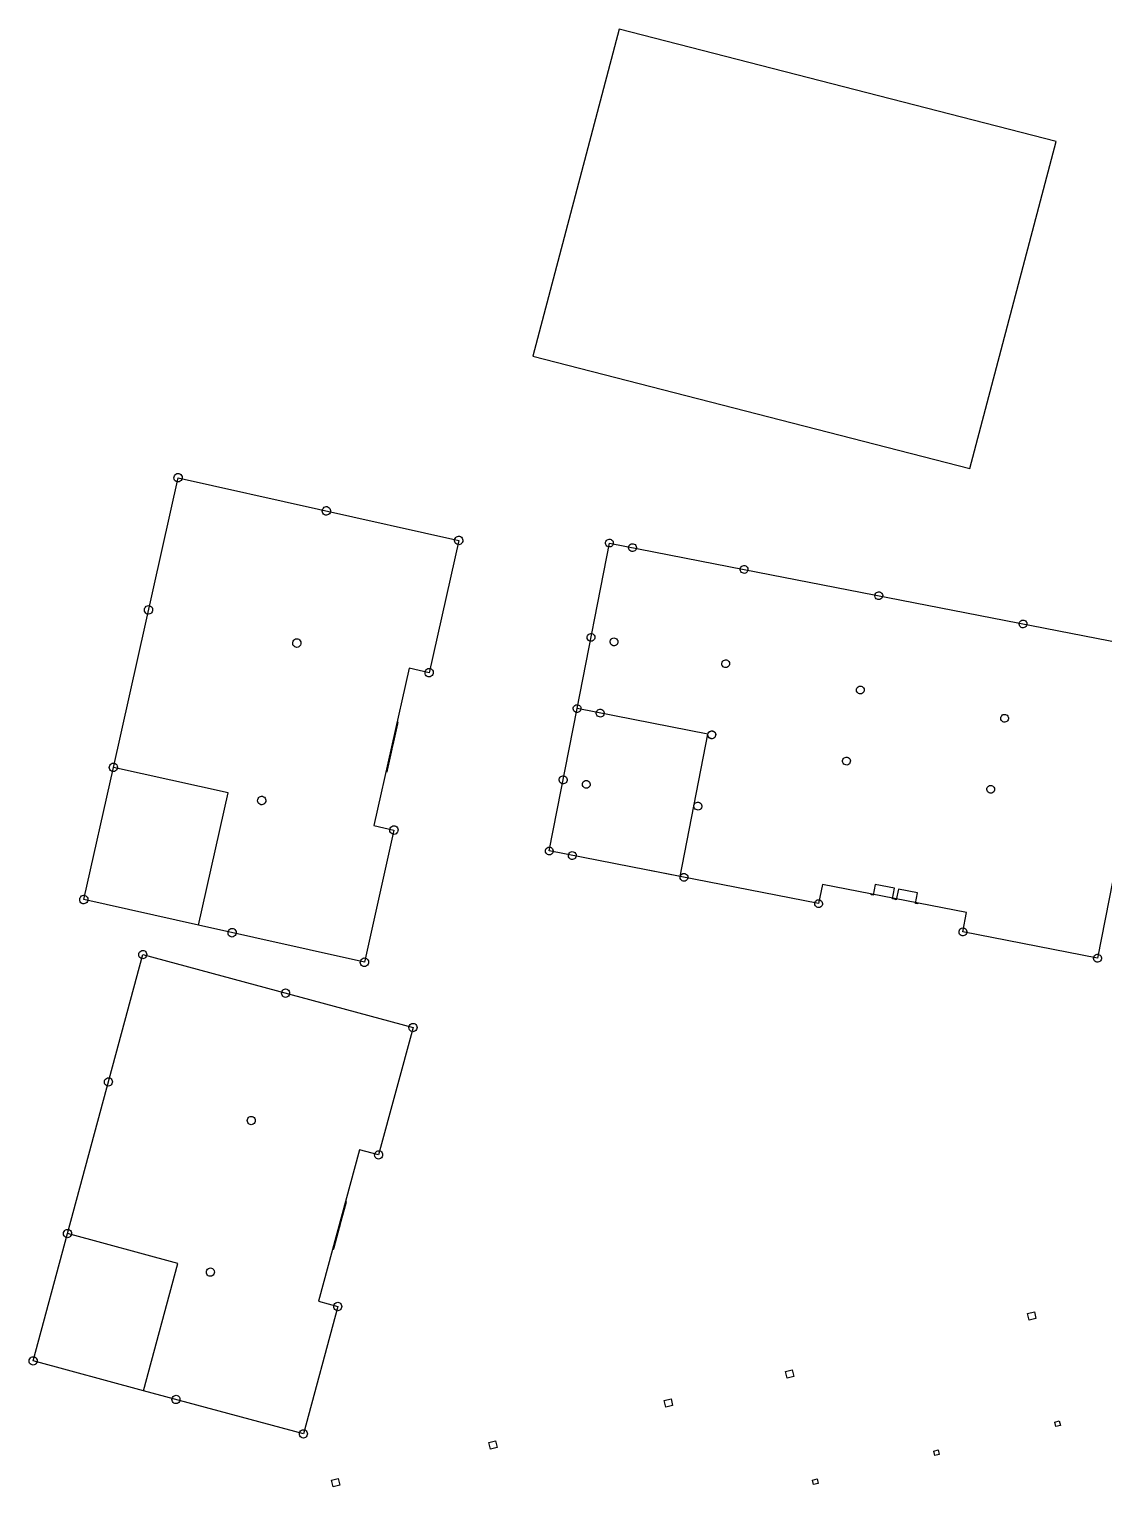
# Model space of a CAD drawing. Extents: x -42864 to 135053, y -26898 to 95700.
# Drawn here: x -22337 to 965, y 44076 to 75669 of the extents above; entities that cross this region are included whole.
import ezdxf

# ---------------------------------------------------------------- set-up
doc = ezdxf.new("R2010")
doc.units = 0
doc.layers.add('SECTIONCUTEDGES', color=7, linetype='CONTINUOUS')

msp = doc.modelspace()

# ---------------------------------------------------------------- linework, layer by layer
at = {"layer": 'SECTIONCUTEDGES'}
for p, q in [((-9545, 75669), (-11418, 68581)), ((-9545, 75669), (-11418, 68581)), ((-66, 73234), (-9545, 75669)), ((-66, 73234), (-9545, 75669)), ((-1939, 66146), (-66, 73234)), ((-1939, 66146), (-66, 73234)), ((-11418, 68581), (-1939, 66146)), ((-11418, 68581), (-1939, 66146)), ((-19155, 66026), (-19134, 66036)), ((-19134, 66036), (-19111, 66041)), ((-19111, 66041), (-19088, 66039)), ((-19088, 66039), (-19066, 66031)), ((-19066, 66031), (-19047, 66017)), ((-20511, 59670), (-19108, 65948)), ((-19197, 65943), (-19195, 65967)), ((-19193, 65919), (-19197, 65943)), ((-19195, 65967), (-19187, 65990)), ((-19184, 65897), (-19193, 65919)), ((-19187, 65990), (-19173, 66010)), ((-19169, 65879), (-19184, 65897)), ((-19173, 66010), (-19155, 66026)), ((-19150, 65865), (-19169, 65879)), ((-19128, 65857), (-19150, 65865)), ((-19105, 65855), (-19128, 65857)), ((-19108, 65948), (-13024, 64588)), ((-19082, 65859), (-19105, 65855)), ((-19061, 65870), (-19082, 65859)), ((-19043, 65886), (-19061, 65870)), ((-19047, 66017), (-19032, 65999)), ((-19029, 65906), (-19043, 65886)), ((-19032, 65999), (-19022, 65977)), ((-19021, 65929), (-19029, 65906)), ((-19022, 65977), (-19019, 65953)), ((-19019, 65953), (-19021, 65929)), ((-15981, 65224), (-15979, 65249)), ((-15977, 65200), (-15981, 65224)), ((-15979, 65249), (-15971, 65271)), ((-15968, 65178), (-15977, 65200)), ((-15971, 65271), (-15957, 65291)), ((-15953, 65160), (-15968, 65178)), ((-15957, 65291), (-15939, 65307)), ((-15934, 65146), (-15953, 65160)), ((-15939, 65307), (-15918, 65318)), ((-15912, 65138), (-15934, 65146)), ((-15918, 65318), (-15895, 65322)), ((-15889, 65136), (-15912, 65138)), ((-15895, 65322), (-15872, 65320)), ((-15866, 65141), (-15889, 65136)), ((-15872, 65320), (-15850, 65312)), ((-15845, 65151), (-15866, 65141)), ((-15850, 65312), (-15831, 65298)), ((-15827, 65167), (-15845, 65151)), ((-15831, 65298), (-15816, 65280)), ((-15813, 65187), (-15827, 65167)), ((-15816, 65280), (-15807, 65258)), ((-15805, 65210), (-15813, 65187)), ((-15807, 65258), (-15803, 65234)), ((-15803, 65234), (-15805, 65210)), ((-13024, 64588), (-13664, 61722)), ((-13113, 64583), (-13111, 64607)), ((-13109, 64559), (-13113, 64583)), ((-13111, 64607), (-13103, 64630)), ((-13100, 64537), (-13109, 64559)), ((-13103, 64630), (-13089, 64650)), ((-13085, 64519), (-13100, 64537)), ((-13089, 64650), (-13071, 64666)), ((-13066, 64505), (-13085, 64519)), ((-13071, 64666), (-13050, 64676)), ((-13044, 64497), (-13066, 64505)), ((-13050, 64676), (-13027, 64681)), ((-13021, 64495), (-13044, 64497)), ((-13027, 64681), (-13004, 64679)), ((-12998, 64499), (-13021, 64495)), ((-13004, 64679), (-12982, 64671)), ((-12977, 64510), (-12998, 64499)), ((-12982, 64671), (-12963, 64657)), ((-12959, 64526), (-12977, 64510)), ((-12963, 64657), (-12948, 64639)), ((-12945, 64546), (-12959, 64526)), ((-12948, 64639), (-12938, 64617)), ((-12937, 64568), (-12945, 64546)), ((-12938, 64617), (-12935, 64593)), ((-12935, 64593), (-12937, 64568)), ((-10457, 60943), (-9756, 64530)), ((-9841, 64525), (-9839, 64547)), ((-9836, 64503), (-9841, 64525)), ((-9839, 64547), (-9832, 64568)), ((-9826, 64483), (-9836, 64503)), ((-9832, 64568), (-9820, 64586)), ((-9812, 64466), (-9826, 64483)), ((-9820, 64586), (-9803, 64601)), ((-9793, 64454), (-9812, 64466)), ((-9803, 64601), (-9783, 64611)), ((-9772, 64447), (-9793, 64454)), ((-9783, 64611), (-9762, 64615)), ((-9762, 64615), (-9740, 64614)), ((-9756, 64530), (-6836, 63960)), ((-9740, 64614), (-9719, 64607)), ((-9708, 64460), (-9728, 64450)), ((-9719, 64607), (-9700, 64594)), ((-9692, 64475), (-9708, 64460)), ((-9700, 64594), (-9685, 64578)), ((-9679, 64493), (-9692, 64475)), ((-9685, 64578), (-9675, 64558)), ((-9672, 64514), (-9679, 64493)), ((-9675, 64558), (-9671, 64536)), ((-9671, 64536), (-9672, 64514)), ((-9339, 64449), (-9332, 64470)), ((-9332, 64470), (-9319, 64488)), ((-9319, 64488), (-9303, 64503)), ((-9303, 64503), (-9283, 64513)), ((-9283, 64513), (-9261, 64517)), ((-9261, 64517), (-9239, 64516)), ((-9239, 64516), (-9218, 64509)), ((-9218, 64509), (-9199, 64497)), ((-9199, 64497), (-9185, 64480)), ((-9185, 64480), (-9175, 64460)), ((-9175, 64460), (-9171, 64438)), ((-9750, 64446), (-9772, 64447)), ((-9728, 64450), (-9750, 64446)), ((-9340, 64427), (-9339, 64449)), ((-9336, 64405), (-9340, 64427)), ((-9326, 64385), (-9336, 64405)), ((-9311, 64368), (-9326, 64385)), ((-9293, 64356), (-9311, 64368)), ((-9272, 64349), (-9293, 64356)), ((-9249, 64348), (-9272, 64349)), ((-9228, 64352), (-9249, 64348)), ((-9208, 64362), (-9228, 64352)), ((-9191, 64377), (-9208, 64362)), ((-9179, 64395), (-9191, 64377)), ((-9172, 64416), (-9179, 64395)), ((-9171, 64438), (-9172, 64416)), ((-6921, 63954), (-6919, 63976)), ((-6921, 63954), (-6919, 63976)), ((-6916, 63932), (-6921, 63954)), ((-6916, 63932), (-6921, 63954)), ((-6919, 63976), (-6912, 63997)), ((-6919, 63976), (-6912, 63997)), ((-6907, 63912), (-6916, 63932)), ((-6907, 63912), (-6916, 63932)), ((-6912, 63997), (-6900, 64016)), ((-6912, 63997), (-6900, 64016)), ((-6892, 63896), (-6907, 63912)), ((-6892, 63896), (-6907, 63912)), ((-6900, 64016), (-6884, 64030)), ((-6900, 64016), (-6884, 64030)), ((-6873, 63884), (-6892, 63896)), ((-6873, 63884), (-6892, 63896)), ((-6884, 64030), (-6864, 64040)), ((-6884, 64030), (-6864, 64040)), ((-6852, 63877), (-6873, 63884)), ((-6852, 63877), (-6873, 63884)), ((-6864, 64040), (-6842, 64045)), ((-6864, 64040), (-6842, 64045)), ((-6830, 63875), (-6852, 63877)), ((-6830, 63875), (-6852, 63877)), ((-6842, 64045), (-6820, 64043)), ((-6842, 64045), (-6820, 64043)), ((-6836, 63960), (2132, 62208)), ((-6808, 63880), (-6830, 63875)), ((-6808, 63880), (-6830, 63875)), ((-6820, 64043), (-6799, 64036)), ((-6820, 64043), (-6799, 64036)), ((-6789, 63889), (-6808, 63880)), ((-6789, 63889), (-6808, 63880)), ((-6799, 64036), (-6780, 64024)), ((-6799, 64036), (-6780, 64024)), ((-6772, 63904), (-6789, 63889)), ((-6772, 63904), (-6789, 63889)), ((-6780, 64024), (-6766, 64007)), ((-6780, 64024), (-6766, 64007)), ((-6760, 63923), (-6772, 63904)), ((-6760, 63923), (-6772, 63904)), ((-6766, 64007), (-6756, 63988)), ((-6766, 64007), (-6756, 63988)), ((-6753, 63944), (-6760, 63923)), ((-6753, 63944), (-6760, 63923)), ((-6756, 63988), (-6751, 63966)), ((-6756, 63988), (-6751, 63966)), ((-6751, 63966), (-6753, 63944)), ((-6751, 63966), (-6753, 63944)), ((-4001, 63384), (-4000, 63406)), ((-3997, 63362), (-4001, 63384)), ((-4000, 63406), (-3993, 63427)), ((-3987, 63342), (-3997, 63362)), ((-3993, 63427), (-3980, 63445)), ((-3972, 63325), (-3987, 63342)), ((-3980, 63445), (-3964, 63460)), ((-3954, 63313), (-3972, 63325)), ((-3964, 63460), (-3944, 63470)), ((-3933, 63306), (-3954, 63313)), ((-3944, 63470), (-3922, 63474)), ((-3910, 63305), (-3933, 63306)), ((-3922, 63474), (-3900, 63473)), ((-3889, 63309), (-3910, 63305)), ((-3900, 63473), (-3879, 63466)), ((-3869, 63319), (-3889, 63309)), ((-3879, 63466), (-3860, 63454)), ((-3852, 63334), (-3869, 63319)), ((-3860, 63454), (-3846, 63437)), ((-3840, 63352), (-3852, 63334)), ((-3846, 63437), (-3836, 63417)), ((-3833, 63373), (-3840, 63352)), ((-3836, 63417), (-3831, 63395)), ((-3831, 63395), (-3833, 63373)), ((-19838, 63077), (-19835, 63102)), ((-19834, 63053), (-19838, 63077)), ((-19835, 63102), (-19827, 63124)), ((-19824, 63032), (-19834, 63053)), ((-19827, 63124), (-19814, 63144)), ((-19810, 63013), (-19824, 63032)), ((-19814, 63144), (-19796, 63160)), ((-19791, 62999), (-19810, 63013)), ((-19796, 63160), (-19774, 63171)), ((-19769, 62991), (-19791, 62999)), ((-19774, 63171), (-19751, 63175)), ((-19746, 62989), (-19769, 62991)), ((-19751, 63175), (-19728, 63173)), ((-19723, 62994), (-19746, 62989)), ((-19728, 63173), (-19706, 63165)), ((-19701, 63004), (-19723, 62994)), ((-19706, 63165), (-19687, 63151)), ((-19683, 63020), (-19701, 63004)), ((-19687, 63151), (-19673, 63133)), ((-19670, 63040), (-19683, 63020)), ((-19673, 63133), (-19663, 63111)), ((-19662, 63063), (-19670, 63040)), ((-19663, 63111), (-19659, 63087)), ((-19659, 63087), (-19662, 63063)), ((-10219, 62542), (-10203, 62557)), ((-10203, 62557), (-10183, 62567)), ((-10183, 62567), (-10161, 62571)), ((-10161, 62571), (-10139, 62570)), ((-10139, 62570), (-10118, 62563)), ((-10118, 62563), (-10099, 62551)), ((-873, 62773), (-871, 62795)), ((-868, 62751), (-873, 62773)), ((-871, 62795), (-864, 62816)), ((-858, 62731), (-868, 62751)), ((-864, 62816), (-852, 62834)), ((-844, 62714), (-858, 62731)), ((-852, 62834), (-835, 62849)), ((-825, 62702), (-844, 62714)), ((-835, 62849), (-815, 62859)), ((-804, 62695), (-825, 62702)), ((-815, 62859), (-794, 62863)), ((-782, 62694), (-804, 62695)), ((-794, 62863), (-772, 62862)), ((-760, 62698), (-782, 62694)), ((-772, 62862), (-751, 62855)), ((-740, 62708), (-760, 62698)), ((-751, 62855), (-732, 62842)), ((-724, 62723), (-740, 62708)), ((-732, 62842), (-717, 62826)), ((-712, 62741), (-724, 62723)), ((-717, 62826), (-707, 62806)), ((-704, 62762), (-712, 62741)), ((-707, 62806), (-703, 62784)), ((-703, 62784), (-704, 62762)), ((-16622, 62359), (-16620, 62383)), ((-16618, 62335), (-16622, 62359)), ((-16620, 62383), (-16611, 62406)), ((-16609, 62313), (-16618, 62335)), ((-16611, 62406), (-16598, 62426)), ((-16594, 62294), (-16609, 62313)), ((-16598, 62426), (-16580, 62441)), ((-16575, 62280), (-16594, 62294)), ((-16580, 62441), (-16559, 62452)), ((-16553, 62272), (-16575, 62280)), ((-16559, 62452), (-16536, 62456)), ((-16530, 62270), (-16553, 62272)), ((-16536, 62456), (-16512, 62454)), ((-16507, 62275), (-16530, 62270)), ((-16512, 62454), (-16491, 62446)), ((-16486, 62285), (-16507, 62275)), ((-16491, 62446), (-16472, 62432)), ((-16468, 62301), (-16486, 62285)), ((-16472, 62432), (-16457, 62414)), ((-16454, 62321), (-16468, 62301)), ((-16457, 62414), (-16447, 62392)), ((-16446, 62344), (-16454, 62321)), ((-16447, 62392), (-16443, 62368)), ((-16443, 62368), (-16446, 62344)), ((-10240, 62481), (-10239, 62503)), ((-10236, 62459), (-10240, 62481)), ((-10239, 62503), (-10231, 62524)), ((-10226, 62439), (-10236, 62459)), ((-10231, 62524), (-10219, 62542)), ((-10211, 62422), (-10226, 62439)), ((-10192, 62410), (-10211, 62422)), ((-10171, 62403), (-10192, 62410)), ((-10149, 62402), (-10171, 62403)), ((-10128, 62406), (-10149, 62402)), ((-10108, 62416), (-10128, 62406)), ((-10091, 62431), (-10108, 62416)), ((-10099, 62551), (-10085, 62534)), ((-10079, 62449), (-10091, 62431)), ((-10085, 62534), (-10075, 62514)), ((-10072, 62470), (-10079, 62449)), ((-10075, 62514), (-10070, 62492)), ((-10070, 62492), (-10072, 62470)), ((-9739, 62383), (-9738, 62405)), ((-9735, 62361), (-9739, 62383)), ((-9738, 62405), (-9731, 62426)), ((-9725, 62341), (-9735, 62361)), ((-9731, 62426), (-9719, 62445)), ((-9710, 62325), (-9725, 62341)), ((-9719, 62445), (-9702, 62459)), ((-9692, 62312), (-9710, 62325)), ((-9702, 62459), (-9682, 62469)), ((-9671, 62305), (-9692, 62312)), ((-9682, 62469), (-9660, 62474)), ((-9649, 62304), (-9671, 62305)), ((-9660, 62474), (-9638, 62472)), ((-9627, 62308), (-9649, 62304)), ((-9638, 62472), (-9617, 62465)), ((-9607, 62318), (-9627, 62308)), ((-9617, 62465), (-9599, 62453)), ((-9591, 62333), (-9607, 62318)), ((-9599, 62453), (-9584, 62436)), ((-9578, 62351), (-9591, 62333)), ((-9584, 62436), (-9574, 62416)), ((-9571, 62372), (-9578, 62351)), ((-9574, 62416), (-9570, 62395)), ((-9570, 62395), (-9571, 62372)), ((-7320, 61910), (-7319, 61932)), ((-7320, 61910), (-7319, 61932)), ((-7319, 61932), (-7312, 61953)), ((-7319, 61932), (-7312, 61953)), ((-7312, 61953), (-7299, 61972)), ((-7312, 61953), (-7299, 61972)), ((-7299, 61972), (-7283, 61987)), ((-7299, 61972), (-7283, 61987)), ((-7283, 61987), (-7263, 61996)), ((-7283, 61987), (-7263, 61996)), ((-7263, 61996), (-7241, 62001)), ((-7263, 61996), (-7241, 62001)), ((-7241, 62001), (-7219, 61999)), ((-7241, 62001), (-7219, 61999)), ((-7219, 61999), (-7198, 61992)), ((-7219, 61999), (-7198, 61992)), ((-7198, 61992), (-7180, 61980)), ((-7198, 61992), (-7180, 61980)), ((-7180, 61980), (-7165, 61964)), ((-7180, 61980), (-7165, 61964)), ((-7165, 61964), (-7155, 61944)), ((-7165, 61964), (-7155, 61944)), ((-7155, 61944), (-7151, 61922)), ((-7155, 61944), (-7151, 61922)), ((2132, 62208), (828, 55534)), ((-14099, 61819), (-14862, 58408)), ((-13664, 61722), (-14099, 61819)), ((-13754, 61717), (-13751, 61742)), ((-13750, 61693), (-13754, 61717)), ((-13751, 61742), (-13743, 61764)), ((-13740, 61672), (-13750, 61693)), ((-13743, 61764), (-13730, 61784)), ((-13726, 61653), (-13740, 61672)), ((-13730, 61784), (-13712, 61800)), ((-13707, 61639), (-13726, 61653)), ((-13712, 61800), (-13690, 61811)), ((-13685, 61631), (-13707, 61639)), ((-13690, 61811), (-13667, 61815)), ((-13662, 61629), (-13685, 61631)), ((-13667, 61815), (-13644, 61813)), ((-13639, 61634), (-13662, 61629)), ((-13644, 61813), (-13622, 61805)), ((-13617, 61644), (-13639, 61634)), ((-13622, 61805), (-13603, 61791)), ((-13599, 61660), (-13617, 61644)), ((-13603, 61791), (-13589, 61773)), ((-13586, 61680), (-13599, 61660)), ((-13589, 61773), (-13579, 61751)), ((-13578, 61703), (-13586, 61680)), ((-13579, 61751), (-13575, 61727)), ((-13575, 61727), (-13578, 61703)), ((-7316, 61888), (-7320, 61910)), ((-7316, 61888), (-7320, 61910)), ((-7306, 61869), (-7316, 61888)), ((-7306, 61869), (-7316, 61888)), ((-7291, 61852), (-7306, 61869)), ((-7291, 61852), (-7306, 61869)), ((-7273, 61840), (-7291, 61852)), ((-7273, 61840), (-7291, 61852)), ((-7252, 61833), (-7273, 61840)), ((-7252, 61833), (-7273, 61840)), ((-7229, 61831), (-7252, 61833)), ((-7229, 61831), (-7252, 61833)), ((-7208, 61836), (-7229, 61831)), ((-7208, 61836), (-7229, 61831)), ((-7188, 61846), (-7208, 61836)), ((-7188, 61846), (-7208, 61836)), ((-7171, 61860), (-7188, 61846)), ((-7171, 61860), (-7188, 61846)), ((-7159, 61879), (-7171, 61860)), ((-7159, 61879), (-7171, 61860)), ((-7152, 61900), (-7159, 61879)), ((-7152, 61900), (-7159, 61879)), ((-7151, 61922), (-7152, 61900)), ((-7151, 61922), (-7152, 61900)), ((-4400, 61340), (-4399, 61362)), ((-4396, 61318), (-4400, 61340)), ((-4399, 61362), (-4392, 61383)), ((-4386, 61298), (-4396, 61318)), ((-4392, 61383), (-4380, 61401)), ((-4371, 61282), (-4386, 61298)), ((-4380, 61401), (-4363, 61416)), ((-4363, 61416), (-4343, 61426)), ((-4343, 61426), (-4321, 61430)), ((-4321, 61430), (-4299, 61429)), ((-4299, 61429), (-4278, 61422)), ((-4278, 61422), (-4260, 61410)), ((-4260, 61410), (-4245, 61393)), ((-4239, 61308), (-4251, 61290)), ((-4245, 61393), (-4235, 61373)), ((-4232, 61329), (-4239, 61308)), ((-4235, 61373), (-4231, 61352)), ((-4231, 61352), (-4232, 61329)), ((-10540, 60959), (-10533, 60981)), ((-10533, 60981), (-10521, 60999)), ((-10521, 60999), (-10504, 61014)), ((-10504, 61014), (-10484, 61024)), ((-10484, 61024), (-10462, 61028)), ((-10462, 61028), (-10440, 61027)), ((-10440, 61027), (-10419, 61020)), ((-10419, 61020), (-10401, 61007)), ((-10401, 61007), (-10386, 60991)), ((-10386, 60991), (-10376, 60971)), ((-4353, 61269), (-4371, 61282)), ((-4332, 61262), (-4353, 61269)), ((-4310, 61261), (-4332, 61262)), ((-4288, 61265), (-4310, 61261)), ((-4268, 61275), (-4288, 61265)), ((-4251, 61290), (-4268, 61275)), ((-11060, 57857), (-10457, 60943)), ((-10541, 60937), (-10540, 60959)), ((-10537, 60916), (-10541, 60937)), ((-10527, 60896), (-10537, 60916)), ((-10512, 60879), (-10527, 60896)), ((-10494, 60867), (-10512, 60879)), ((-10473, 60860), (-10494, 60867)), ((-10451, 60858), (-10473, 60860)), ((-7620, 60389), (-10457, 60943)), ((-10429, 60863), (-10451, 60858)), ((-10409, 60873), (-10429, 60863)), ((-10393, 60887), (-10409, 60873)), ((-10380, 60906), (-10393, 60887)), ((-10373, 60927), (-10380, 60906)), ((-10376, 60971), (-10372, 60949)), ((-10372, 60949), (-10373, 60927)), ((-10041, 60840), (-10040, 60862)), ((-10037, 60818), (-10041, 60840)), ((-10040, 60862), (-10032, 60883)), ((-10027, 60798), (-10037, 60818)), ((-10032, 60883), (-10020, 60901)), ((-10012, 60781), (-10027, 60798)), ((-10020, 60901), (-10004, 60916)), ((-9993, 60769), (-10012, 60781)), ((-10004, 60916), (-9984, 60926)), ((-9972, 60762), (-9993, 60769)), ((-9984, 60926), (-9962, 60930)), ((-9950, 60761), (-9972, 60762)), ((-9962, 60930), (-9940, 60929)), ((-9929, 60765), (-9950, 60761)), ((-9940, 60929), (-9919, 60922)), ((-9909, 60775), (-9929, 60765)), ((-9919, 60922), (-9900, 60909)), ((-9892, 60790), (-9909, 60775)), ((-9900, 60909), (-9886, 60893)), ((-9880, 60808), (-9892, 60790)), ((-9886, 60893), (-9876, 60873)), ((-9873, 60829), (-9880, 60808)), ((-9876, 60873), (-9871, 60851)), ((-9871, 60851), (-9873, 60829)), ((-1272, 60729), (-1271, 60751)), ((-1268, 60707), (-1272, 60729)), ((-1271, 60751), (-1264, 60772)), ((-1258, 60687), (-1268, 60707)), ((-1264, 60772), (-1251, 60790)), ((-1243, 60670), (-1258, 60687)), ((-1251, 60790), (-1235, 60805)), ((-1225, 60658), (-1243, 60670)), ((-1235, 60805), (-1215, 60815)), ((-1215, 60815), (-1193, 60819)), ((-1193, 60819), (-1171, 60818)), ((-1171, 60818), (-1150, 60811)), ((-1140, 60664), (-1160, 60654)), ((-1150, 60811), (-1131, 60799)), ((-1123, 60679), (-1140, 60664)), ((-1131, 60799), (-1117, 60782)), ((-1111, 60697), (-1123, 60679)), ((-1117, 60782), (-1107, 60762)), ((-1104, 60718), (-1111, 60697)), ((-1107, 60762), (-1102, 60740)), ((-1102, 60740), (-1104, 60718)), ((-14351, 60610), (-14453, 60155)), ((-14341, 60655), (-14351, 60610)), ((-8223, 57302), (-7620, 60389)), ((-7622, 60367), (-7620, 60389)), ((-7617, 60345), (-7622, 60367)), ((-7621, 60370), (-7620, 60392)), ((-7617, 60348), (-7621, 60370)), ((-7620, 60392), (-7613, 60413)), ((-7620, 60389), (-7613, 60410)), ((-7607, 60328), (-7617, 60348)), ((-7607, 60325), (-7617, 60345)), ((-7613, 60413), (-7600, 60431)), ((-7613, 60410), (-7601, 60429)), ((-7601, 60429), (-7584, 60443)), ((-7600, 60431), (-7584, 60446)), ((-7584, 60446), (-7564, 60456)), ((-7584, 60443), (-7564, 60453)), ((-7564, 60456), (-7542, 60460)), ((-7564, 60453), (-7543, 60458)), ((-7543, 60458), (-7521, 60456)), ((-7542, 60460), (-7520, 60459)), ((-7521, 60456), (-7500, 60449)), ((-7520, 60459), (-7499, 60452)), ((-7500, 60449), (-7481, 60437)), ((-7499, 60452), (-7480, 60440)), ((-7481, 60437), (-7466, 60420)), ((-7480, 60440), (-7466, 60423)), ((-7466, 60423), (-7456, 60403)), ((-7466, 60420), (-7456, 60400)), ((-7453, 60359), (-7460, 60338)), ((-7453, 60356), (-7460, 60335)), ((-7456, 60403), (-7451, 60381)), ((-7456, 60400), (-7452, 60379)), ((-7451, 60381), (-7453, 60359)), ((-7452, 60379), (-7453, 60356)), ((-1203, 60651), (-1225, 60658)), ((-1181, 60650), (-1203, 60651)), ((-1160, 60654), (-1181, 60650)), ((-14473, 60064), (-14575, 59609)), ((-14463, 60110), (-14473, 60064)), ((-14453, 60155), (-14463, 60110)), ((-7592, 60311), (-7607, 60328)), ((-7593, 60309), (-7607, 60325)), ((-7574, 60296), (-7593, 60309)), ((-7574, 60299), (-7592, 60311)), ((-7553, 60292), (-7574, 60299)), ((-7553, 60289), (-7574, 60296)), ((-7530, 60291), (-7553, 60292)), ((-7531, 60288), (-7553, 60289)), ((-7509, 60292), (-7531, 60288)), ((-7509, 60295), (-7530, 60291)), ((-7489, 60305), (-7509, 60295)), ((-7489, 60302), (-7509, 60292)), ((-7472, 60320), (-7489, 60305)), ((-7473, 60317), (-7489, 60302)), ((-7460, 60335), (-7473, 60317)), ((-7460, 60338), (-7472, 60320)), ((-20598, 59690), (-20590, 59713)), ((-20590, 59713), (-20576, 59733)), ((-20576, 59733), (-20558, 59749)), ((-20558, 59749), (-20537, 59759)), ((-20537, 59759), (-20514, 59763)), ((-20514, 59763), (-20491, 59761)), ((-20491, 59761), (-20469, 59753)), ((-20469, 59753), (-20450, 59740)), ((-20450, 59740), (-20435, 59721)), ((-20435, 59721), (-20426, 59699)), ((-4701, 59799), (-4700, 59821)), ((-4697, 59778), (-4701, 59799)), ((-4700, 59821), (-4693, 59843)), ((-4687, 59758), (-4697, 59778)), ((-4693, 59843), (-4681, 59861)), ((-4672, 59741), (-4687, 59758)), ((-4681, 59861), (-4664, 59876)), ((-4654, 59729), (-4672, 59741)), ((-4664, 59876), (-4644, 59886)), ((-4633, 59722), (-4654, 59729)), ((-4644, 59886), (-4622, 59890)), ((-4611, 59720), (-4633, 59722)), ((-4622, 59890), (-4600, 59889)), ((-4589, 59725), (-4611, 59720)), ((-4600, 59889), (-4579, 59882)), ((-4569, 59735), (-4589, 59725)), ((-4579, 59882), (-4561, 59869)), ((-4552, 59749), (-4569, 59735)), ((-4561, 59869), (-4546, 59853)), ((-4540, 59768), (-4552, 59749)), ((-4546, 59853), (-4536, 59833)), ((-4533, 59789), (-4540, 59768)), ((-4536, 59833), (-4532, 59811)), ((-4532, 59811), (-4533, 59789)), ((-21152, 56805), (-20511, 59670)), ((-20600, 59666), (-20598, 59690)), ((-20597, 59642), (-20600, 59666)), ((-20587, 59620), (-20597, 59642)), ((-20572, 59601), (-20587, 59620)), ((-20553, 59588), (-20572, 59601)), ((-20531, 59580), (-20553, 59588)), ((-20508, 59578), (-20531, 59580)), ((-18025, 59115), (-20511, 59670)), ((-20485, 59582), (-20508, 59578)), ((-20464, 59592), (-20485, 59582)), ((-20446, 59608), (-20464, 59592)), ((-20432, 59628), (-20446, 59608)), ((-20424, 59651), (-20432, 59628)), ((-20426, 59699), (-20422, 59675)), ((-20422, 59675), (-20424, 59651)), ((-14575, 59609), (-14585, 59564)), ((-10843, 59394), (-10842, 59416)), ((-10842, 59416), (-10835, 59437)), ((-10835, 59437), (-10822, 59456)), ((-10822, 59456), (-10806, 59470)), ((-10806, 59470), (-10786, 59480)), ((-10786, 59480), (-10764, 59485)), ((-10764, 59485), (-10742, 59483)), ((-10742, 59483), (-10721, 59476)), ((-10721, 59476), (-10702, 59464)), ((-10702, 59464), (-10688, 59447)), ((-10688, 59447), (-10678, 59427)), ((-10678, 59427), (-10673, 59406)), ((-10673, 59406), (-10675, 59384)), ((-18666, 56249), (-18025, 59115)), ((-10839, 59372), (-10843, 59394)), ((-10829, 59352), (-10839, 59372)), ((-10814, 59336), (-10829, 59352)), ((-10795, 59323), (-10814, 59336)), ((-10774, 59316), (-10795, 59323)), ((-10752, 59315), (-10774, 59316)), ((-10731, 59319), (-10752, 59315)), ((-10711, 59329), (-10731, 59319)), ((-10694, 59344), (-10711, 59329)), ((-10682, 59363), (-10694, 59344)), ((-10675, 59384), (-10682, 59363)), ((-10342, 59296), (-10341, 59318)), ((-10338, 59274), (-10342, 59296)), ((-10341, 59318), (-10334, 59339)), ((-10328, 59255), (-10338, 59274)), ((-10334, 59339), (-10322, 59358)), ((-10313, 59238), (-10328, 59255)), ((-10322, 59358), (-10305, 59373)), ((-10295, 59226), (-10313, 59238)), ((-10305, 59373), (-10285, 59382)), ((-10274, 59219), (-10295, 59226)), ((-10285, 59382), (-10263, 59387)), ((-10252, 59217), (-10274, 59219)), ((-10263, 59387), (-10241, 59385)), ((-10230, 59222), (-10252, 59217)), ((-10241, 59385), (-10220, 59378)), ((-10210, 59232), (-10230, 59222)), ((-10220, 59378), (-10202, 59366)), ((-10194, 59246), (-10210, 59232)), ((-10202, 59366), (-10187, 59350)), ((-10181, 59265), (-10194, 59246)), ((-10187, 59350), (-10177, 59330)), ((-10174, 59286), (-10181, 59265)), ((-10177, 59330), (-10173, 59308)), ((-10173, 59308), (-10174, 59286)), ((-1573, 59188), (-1572, 59210)), ((-1569, 59166), (-1573, 59188)), ((-1572, 59210), (-1564, 59231)), ((-1559, 59147), (-1569, 59166)), ((-1564, 59231), (-1552, 59250)), ((-1544, 59130), (-1559, 59147)), ((-1552, 59250), (-1536, 59265)), ((-1525, 59118), (-1544, 59130)), ((-1536, 59265), (-1516, 59274)), ((-1504, 59111), (-1525, 59118)), ((-1516, 59274), (-1494, 59279)), ((-1482, 59109), (-1504, 59111)), ((-1494, 59279), (-1472, 59277)), ((-1461, 59114), (-1482, 59109)), ((-1472, 59277), (-1451, 59270)), ((-1441, 59124), (-1461, 59114)), ((-1451, 59270), (-1432, 59258)), ((-1424, 59138), (-1441, 59124)), ((-1432, 59258), (-1418, 59241)), ((-1412, 59157), (-1424, 59138)), ((-1418, 59241), (-1408, 59222)), ((-1405, 59178), (-1412, 59157)), ((-1408, 59222), (-1403, 59200)), ((-1403, 59200), (-1405, 59178)), ((-17385, 58947), (-17382, 58971)), ((-17381, 58923), (-17385, 58947)), ((-17382, 58971), (-17374, 58994)), ((-17371, 58901), (-17381, 58923)), ((-17374, 58994), (-17360, 59014)), ((-17356, 58883), (-17371, 58901)), ((-17360, 59014), (-17342, 59030)), ((-17337, 58869), (-17356, 58883)), ((-17342, 59030), (-17321, 59040)), ((-17316, 58861), (-17337, 58869)), ((-17321, 59040), (-17298, 59045)), ((-17292, 58859), (-17316, 58861)), ((-17298, 59045), (-17275, 59043)), ((-17269, 58863), (-17292, 58859)), ((-17275, 59043), (-17253, 59034)), ((-17248, 58874), (-17269, 58863)), ((-17253, 59034), (-17234, 59021)), ((-17230, 58889), (-17248, 58874)), ((-17234, 59021), (-17219, 59002)), ((-17217, 58909), (-17230, 58889)), ((-17219, 59002), (-17210, 58980)), ((-17208, 58932), (-17217, 58909)), ((-17210, 58980), (-17206, 58956)), ((-17206, 58956), (-17208, 58932)), ((-7923, 58824), (-7922, 58846)), ((-7923, 58824), (-7922, 58846)), ((-7919, 58802), (-7923, 58824)), ((-7919, 58802), (-7923, 58824)), ((-7922, 58846), (-7915, 58867)), ((-7922, 58846), (-7915, 58867)), ((-7909, 58782), (-7919, 58802)), ((-7909, 58782), (-7919, 58802)), ((-7915, 58867), (-7902, 58885)), ((-7915, 58867), (-7902, 58885)), ((-7894, 58765), (-7909, 58782)), ((-7894, 58765), (-7909, 58782)), ((-7902, 58885), (-7886, 58900)), ((-7902, 58885), (-7886, 58900)), ((-7876, 58753), (-7894, 58765)), ((-7876, 58753), (-7894, 58765)), ((-7886, 58900), (-7866, 58910)), ((-7886, 58900), (-7866, 58910)), ((-7866, 58910), (-7844, 58914)), ((-7866, 58910), (-7844, 58914)), ((-7844, 58914), (-7822, 58913)), ((-7844, 58914), (-7822, 58913)), ((-7822, 58913), (-7801, 58906)), ((-7822, 58913), (-7801, 58906)), ((-7801, 58906), (-7783, 58894)), ((-7801, 58906), (-7783, 58894)), ((-7774, 58774), (-7791, 58759)), ((-7774, 58774), (-7791, 58759)), ((-7783, 58894), (-7768, 58877)), ((-7783, 58894), (-7768, 58877)), ((-7762, 58792), (-7774, 58774)), ((-7762, 58792), (-7774, 58774)), ((-7768, 58877), (-7758, 58857)), ((-7768, 58877), (-7758, 58857)), ((-7755, 58813), (-7762, 58792)), ((-7755, 58813), (-7762, 58792)), ((-7758, 58857), (-7754, 58835)), ((-7758, 58857), (-7754, 58835)), ((-7754, 58835), (-7755, 58813)), ((-7754, 58835), (-7755, 58813)), ((-7855, 58746), (-7876, 58753)), ((-7855, 58746), (-7876, 58753)), ((-7832, 58745), (-7855, 58746)), ((-7832, 58745), (-7855, 58746)), ((-7811, 58749), (-7832, 58745)), ((-7811, 58749), (-7832, 58745)), ((-7791, 58759), (-7811, 58749)), ((-7791, 58759), (-7811, 58749)), ((-14427, 58310), (-15068, 55445)), ((-14862, 58408), (-14427, 58310)), ((-14516, 58306), (-14514, 58330)), ((-14513, 58282), (-14516, 58306)), ((-14514, 58330), (-14506, 58353)), ((-14503, 58260), (-14513, 58282)), ((-14506, 58353), (-14492, 58373)), ((-14488, 58241), (-14503, 58260)), ((-14492, 58373), (-14474, 58389)), ((-14469, 58228), (-14488, 58241)), ((-14474, 58389), (-14453, 58399)), ((-14447, 58219), (-14469, 58228)), ((-14453, 58399), (-14430, 58403)), ((-14424, 58218), (-14447, 58219)), ((-14430, 58403), (-14407, 58401)), ((-14401, 58222), (-14424, 58218)), ((-14407, 58401), (-14385, 58393)), ((-14380, 58232), (-14401, 58222)), ((-14385, 58393), (-14366, 58380)), ((-14362, 58248), (-14380, 58232)), ((-14366, 58380), (-14351, 58361)), ((-14348, 58268), (-14362, 58248)), ((-14351, 58361), (-14342, 58339)), ((-14340, 58291), (-14348, 58268)), ((-14342, 58339), (-14338, 58315)), ((-14338, 58315), (-14340, 58291)), ((-11144, 57851), (-11143, 57873)), ((-11140, 57829), (-11144, 57851)), ((-11143, 57873), (-11136, 57894)), ((-11130, 57809), (-11140, 57829)), ((-11136, 57894), (-11124, 57912)), ((-11124, 57912), (-11107, 57927)), ((-11107, 57927), (-11087, 57937)), ((-11087, 57937), (-11066, 57941)), ((-11066, 57941), (-11043, 57940)), ((-8223, 57302), (-11060, 57857)), ((-11043, 57940), (-11022, 57933)), ((-11022, 57933), (-11004, 57921)), ((-11004, 57921), (-10989, 57904)), ((-10983, 57819), (-10996, 57801)), ((-10989, 57904), (-10979, 57884)), ((-10976, 57840), (-10983, 57819)), ((-10979, 57884), (-10975, 57862)), ((-10975, 57862), (-10976, 57840)), ((-10623, 57815), (-10607, 57829)), ((-10607, 57829), (-10587, 57839)), ((-10587, 57839), (-10565, 57844)), ((-10565, 57844), (-10543, 57842)), ((-10543, 57842), (-10522, 57835)), ((-10522, 57835), (-10503, 57823)), ((-10503, 57823), (-10489, 57806)), ((-11115, 57792), (-11130, 57809)), ((-11097, 57780), (-11115, 57792)), ((-11076, 57773), (-11097, 57780)), ((-11054, 57772), (-11076, 57773)), ((-11032, 57776), (-11054, 57772)), ((-11012, 57786), (-11032, 57776)), ((-10996, 57801), (-11012, 57786)), ((-10644, 57753), (-10643, 57775)), ((-10640, 57731), (-10644, 57753)), ((-10643, 57775), (-10635, 57796)), ((-10630, 57711), (-10640, 57731)), ((-10635, 57796), (-10623, 57815)), ((-10615, 57695), (-10630, 57711)), ((-10596, 57682), (-10615, 57695)), ((-10575, 57675), (-10596, 57682)), ((-10553, 57674), (-10575, 57675)), ((-10532, 57678), (-10553, 57674)), ((-10512, 57688), (-10532, 57678)), ((-10495, 57703), (-10512, 57688)), ((-10483, 57721), (-10495, 57703)), ((-10489, 57806), (-10479, 57786)), ((-10476, 57742), (-10483, 57721)), ((-10479, 57786), (-10474, 57765)), ((-10474, 57765), (-10476, 57742)), ((-8879, 57431), (-8921, 57439)), ((-8295, 57316), (-8879, 57431)), ((-8253, 57308), (-8295, 57316)), ((-8225, 57280), (-8223, 57302)), ((-8220, 57259), (-8225, 57280)), ((-8223, 57302), (-8216, 57323)), ((-5220, 56716), (-8223, 57302)), ((-8210, 57239), (-8220, 57259)), ((-8216, 57323), (-8204, 57342)), ((-8196, 57222), (-8210, 57239)), ((-8204, 57342), (-8187, 57357)), ((-8177, 57210), (-8196, 57222)), ((-8187, 57357), (-8167, 57366)), ((-8156, 57203), (-8177, 57210)), ((-8167, 57366), (-8146, 57371)), ((-8134, 57201), (-8156, 57203)), ((-8146, 57371), (-8124, 57370)), ((-8112, 57206), (-8134, 57201)), ((-8124, 57370), (-8103, 57362)), ((-8092, 57216), (-8112, 57206)), ((-8103, 57362), (-8084, 57350)), ((-8076, 57230), (-8092, 57216)), ((-8084, 57350), (-8069, 57334)), ((-8063, 57249), (-8076, 57230)), ((-8069, 57334), (-8059, 57314)), ((-8056, 57270), (-8063, 57249)), ((-8059, 57314), (-8055, 57292)), ((-8055, 57292), (-8056, 57270)), ((-21217, 56867), (-21199, 56883)), ((-21199, 56883), (-21178, 56893)), ((-21178, 56893), (-21155, 56898)), ((-21155, 56898), (-21131, 56896)), ((-21131, 56896), (-21110, 56888)), ((-21110, 56888), (-21091, 56874)), ((-21091, 56874), (-21076, 56855)), ((-5139, 57133), (-5220, 56716)), ((-2010, 56522), (-5139, 57133)), ((-4078, 56908), (-4075, 56925)), ((-4036, 56900), (-4078, 56908)), ((-3991, 57130), (-4036, 56900)), ((-3574, 57049), (-3991, 57130)), ((-3619, 56819), (-3574, 57049)), ((-3491, 57033), (-3536, 56802)), ((-3074, 56951), (-3491, 57033)), ((-3119, 56721), (-3074, 56951)), ((-21241, 56800), (-21239, 56824)), ((-21237, 56776), (-21241, 56800)), ((-21239, 56824), (-21230, 56847)), ((-21228, 56754), (-21237, 56776)), ((-21230, 56847), (-21217, 56867)), ((-21213, 56736), (-21228, 56754)), ((-21194, 56722), (-21213, 56736)), ((-21172, 56714), (-21194, 56722)), ((-21149, 56712), (-21172, 56714)), ((-18666, 56249), (-21152, 56805)), ((-21126, 56716), (-21149, 56712)), ((-21105, 56727), (-21126, 56716)), ((-21087, 56742), (-21105, 56727)), ((-21073, 56762), (-21087, 56742)), ((-21076, 56855), (-21066, 56833)), ((-21065, 56785), (-21073, 56762)), ((-21066, 56833), (-21063, 56809)), ((-21063, 56809), (-21065, 56785)), ((-5305, 56710), (-5303, 56732)), ((-5300, 56688), (-5305, 56710)), ((-5303, 56732), (-5296, 56753)), ((-5291, 56668), (-5300, 56688)), ((-5296, 56753), (-5284, 56772)), ((-5276, 56652), (-5291, 56668)), ((-5284, 56772), (-5268, 56786)), ((-5257, 56639), (-5276, 56652)), ((-5268, 56786), (-5248, 56796)), ((-5236, 56632), (-5257, 56639)), ((-5248, 56796), (-5226, 56800)), ((-5214, 56631), (-5236, 56632)), ((-5226, 56800), (-5204, 56799)), ((-5192, 56635), (-5214, 56631)), ((-5204, 56799), (-5183, 56792)), ((-5173, 56645), (-5192, 56635)), ((-5183, 56792), (-5164, 56780)), ((-5156, 56660), (-5173, 56645)), ((-5164, 56780), (-5150, 56763)), ((-5144, 56678), (-5156, 56660)), ((-5150, 56763), (-5140, 56743)), ((-5137, 56699), (-5144, 56678)), ((-5140, 56743), (-5135, 56722)), ((-5135, 56722), (-5137, 56699)), ((-3578, 56811), (-3619, 56819)), ((-3578, 56811), (-3574, 56827)), ((-3536, 56802), (-3578, 56811)), ((-3574, 56827), (-3533, 56819)), ((-3077, 56713), (-3119, 56721)), ((-3116, 56738), (-3074, 56729)), ((-3074, 56729), (-3077, 56713)), ((-15068, 55445), (-18666, 56249)), ((-2092, 56105), (-2010, 56522)), ((-18025, 56081), (-18023, 56105)), ((-18021, 56057), (-18025, 56081)), ((-18023, 56105), (-18015, 56128)), ((-18012, 56035), (-18021, 56057)), ((-18015, 56128), (-18001, 56148)), ((-17997, 56017), (-18012, 56035)), ((-18001, 56148), (-17983, 56164)), ((-17978, 56003), (-17997, 56017)), ((-17983, 56164), (-17962, 56174)), ((-17956, 55995), (-17978, 56003)), ((-17962, 56174), (-17939, 56179)), ((-17933, 55993), (-17956, 55995)), ((-17939, 56179), (-17916, 56177)), ((-17910, 55997), (-17933, 55993)), ((-17916, 56177), (-17894, 56169)), ((-17889, 56008), (-17910, 55997)), ((-17894, 56169), (-17875, 56155)), ((-17871, 56024), (-17889, 56008)), ((-17875, 56155), (-17860, 56136)), ((-17857, 56044), (-17871, 56024)), ((-17860, 56136), (-17850, 56114)), ((-17849, 56066), (-17857, 56044)), ((-17850, 56114), (-17847, 56091)), ((-17847, 56091), (-17849, 56066)), ((-2176, 56099), (-2175, 56121)), ((-2172, 56077), (-2176, 56099)), ((-2175, 56121), (-2168, 56142)), ((-2162, 56057), (-2172, 56077)), ((-2168, 56142), (-2156, 56160)), ((-2148, 56040), (-2162, 56057)), ((-2156, 56160), (-2139, 56175)), ((-2129, 56028), (-2148, 56040)), ((-2139, 56175), (-2119, 56185)), ((-2108, 56021), (-2129, 56028)), ((-2119, 56185), (-2098, 56189)), ((-2086, 56020), (-2108, 56021)), ((-2098, 56189), (-2075, 56188)), ((828, 55534), (-2092, 56105)), ((-2064, 56024), (-2086, 56020)), ((-2075, 56188), (-2054, 56181)), ((-2044, 56034), (-2064, 56024)), ((-2054, 56181), (-2036, 56169)), ((-2028, 56049), (-2044, 56034)), ((-2036, 56169), (-2021, 56152)), ((-2015, 56067), (-2028, 56049)), ((-2021, 56152), (-2011, 56132)), ((-2008, 56088), (-2015, 56067)), ((-2011, 56132), (-2007, 56110)), ((-2007, 56110), (-2008, 56088)), ((-21505, 49565), (-19874, 55611)), ((-19961, 55610), (-19957, 55634)), ((-19958, 55587), (-19961, 55610)), ((-19957, 55634), (-19948, 55656)), ((-19948, 55656), (-19934, 55675)), ((-19934, 55675), (-19916, 55689)), ((-19916, 55689), (-19895, 55698)), ((-19895, 55698), (-19872, 55702)), ((-19874, 55611), (-14014, 54030)), ((-19872, 55702), (-19850, 55699)), ((-19850, 55699), (-19829, 55690)), ((-19829, 55690), (-19811, 55676)), ((-19811, 55676), (-19798, 55657)), ((-19798, 55657), (-19789, 55635)), ((-19787, 55612), (-19790, 55589)), ((-19789, 55635), (-19787, 55612)), ((781, 55605), (801, 55614)), ((801, 55614), (822, 55619)), ((822, 55619), (844, 55618)), ((844, 55618), (865, 55610)), ((865, 55610), (884, 55598)), ((-19950, 55565), (-19958, 55587)), ((-19936, 55547), (-19950, 55565)), ((-19918, 55532), (-19936, 55547)), ((-19897, 55524), (-19918, 55532)), ((-19875, 55521), (-19897, 55524)), ((-19852, 55524), (-19875, 55521)), ((-19831, 55533), (-19852, 55524)), ((-19813, 55548), (-19831, 55533)), ((-19799, 55567), (-19813, 55548)), ((-19790, 55589), (-19799, 55567)), ((-15157, 55440), (-15155, 55464)), ((-15153, 55416), (-15157, 55440)), ((-15155, 55464), (-15146, 55487)), ((-15144, 55394), (-15153, 55416)), ((-15146, 55487), (-15133, 55507)), ((-15129, 55376), (-15144, 55394)), ((-15133, 55507), (-15115, 55523)), ((-15110, 55362), (-15129, 55376)), ((-15115, 55523), (-15094, 55533)), ((-15088, 55354), (-15110, 55362)), ((-15094, 55533), (-15071, 55538)), ((-15065, 55352), (-15088, 55354)), ((-15071, 55538), (-15047, 55536)), ((-15042, 55356), (-15065, 55352)), ((-15047, 55536), (-15026, 55528)), ((-15021, 55367), (-15042, 55356)), ((-15026, 55528), (-15007, 55514)), ((-15003, 55382), (-15021, 55367)), ((-15007, 55514), (-14992, 55495)), ((-14989, 55402), (-15003, 55382)), ((-14992, 55495), (-14982, 55473)), ((-14981, 55425), (-14989, 55402)), ((-14982, 55473), (-14979, 55449)), ((-14979, 55449), (-14981, 55425)), ((743, 55528), (745, 55550)), ((748, 55507), (743, 55528)), ((745, 55550), (752, 55571)), ((758, 55487), (748, 55507)), ((752, 55571), (764, 55590)), ((772, 55470), (758, 55487)), ((764, 55590), (781, 55605)), ((791, 55458), (772, 55470)), ((812, 55451), (791, 55458)), ((834, 55449), (812, 55451)), ((856, 55454), (834, 55449)), ((876, 55464), (856, 55454)), ((892, 55478), (876, 55464)), ((884, 55598), (899, 55582)), ((904, 55497), (892, 55478)), ((899, 55582), (909, 55562)), ((912, 55518), (904, 55497)), ((909, 55562), (913, 55540)), ((913, 55540), (912, 55518)), ((-16863, 54775), (-16860, 54798)), ((-16861, 54751), (-16863, 54775)), ((-16852, 54729), (-16861, 54751)), ((-16860, 54798), (-16851, 54820)), ((-16839, 54711), (-16852, 54729)), ((-16851, 54820), (-16837, 54839)), ((-16821, 54697), (-16839, 54711)), ((-16837, 54839), (-16819, 54853)), ((-16800, 54688), (-16821, 54697)), ((-16819, 54853), (-16798, 54863)), ((-16778, 54685), (-16800, 54688)), ((-16798, 54863), (-16775, 54866)), ((-16755, 54688), (-16778, 54685)), ((-16775, 54866), (-16753, 54863)), ((-16734, 54698), (-16755, 54688)), ((-16753, 54863), (-16732, 54854)), ((-16716, 54712), (-16734, 54698)), ((-16732, 54854), (-16714, 54840)), ((-16702, 54731), (-16716, 54712)), ((-16714, 54840), (-16701, 54821)), ((-16693, 54753), (-16702, 54731)), ((-16701, 54821), (-16692, 54800)), ((-16690, 54776), (-16693, 54753)), ((-16692, 54800), (-16690, 54776)), ((-14014, 54030), (-14759, 51270)), ((-14101, 54029), (-14098, 54053)), ((-14098, 54006), (-14101, 54029)), ((-14098, 54053), (-14089, 54075)), ((-14089, 54075), (-14075, 54093)), ((-14075, 54093), (-14057, 54108)), ((-14057, 54108), (-14036, 54117)), ((-14036, 54117), (-14013, 54121)), ((-14013, 54121), (-13991, 54118)), ((-13991, 54118), (-13970, 54109)), ((-13970, 54109), (-13952, 54095)), ((-13952, 54095), (-13938, 54076)), ((-13938, 54076), (-13930, 54054)), ((-13930, 54054), (-13927, 54031)), ((-13927, 54031), (-13930, 54007)), ((-14090, 53984), (-14098, 54006)), ((-14076, 53965), (-14090, 53984)), ((-14059, 53951), (-14076, 53965)), ((-14038, 53942), (-14059, 53951)), ((-14015, 53940), (-14038, 53942)), ((-13993, 53943), (-14015, 53940)), ((-13972, 53952), (-13993, 53943)), ((-13953, 53967), (-13972, 53952)), ((-13939, 53986), (-13953, 53967)), ((-13930, 54007), (-13939, 53986)), ((-20705, 52850), (-20702, 52874)), ((-20703, 52827), (-20705, 52850)), ((-20694, 52805), (-20703, 52827)), ((-20702, 52874), (-20693, 52896)), ((-20681, 52787), (-20694, 52805)), ((-20693, 52896), (-20679, 52914)), ((-20663, 52772), (-20681, 52787)), ((-20679, 52914), (-20661, 52929)), ((-20642, 52763), (-20663, 52772)), ((-20661, 52929), (-20640, 52938)), ((-20620, 52761), (-20642, 52763)), ((-20640, 52938), (-20617, 52942)), ((-20597, 52764), (-20620, 52761)), ((-20617, 52942), (-20595, 52939)), ((-20576, 52773), (-20597, 52764)), ((-20595, 52939), (-20574, 52930)), ((-20558, 52788), (-20576, 52773)), ((-20574, 52930), (-20556, 52916)), ((-20544, 52807), (-20558, 52788)), ((-20556, 52916), (-20543, 52897)), ((-20535, 52829), (-20544, 52807)), ((-20543, 52897), (-20534, 52875)), ((-20531, 52852), (-20535, 52829)), ((-20534, 52875), (-20531, 52852)), ((-17608, 52015), (-17605, 52038)), ((-17606, 51991), (-17608, 52015)), ((-17597, 51969), (-17606, 51991)), ((-17605, 52038), (-17596, 52060)), ((-17584, 51951), (-17597, 51969)), ((-17596, 52060), (-17582, 52079)), ((-17566, 51937), (-17584, 51951)), ((-17582, 52079), (-17564, 52093)), ((-17545, 51928), (-17566, 51937)), ((-17564, 52093), (-17543, 52103)), ((-17522, 51925), (-17545, 51928)), ((-17543, 52103), (-17520, 52106)), ((-17500, 51928), (-17522, 51925)), ((-17520, 52106), (-17498, 52103)), ((-17479, 51937), (-17500, 51928)), ((-17498, 52103), (-17477, 52094)), ((-17461, 51952), (-17479, 51937)), ((-17477, 52094), (-17459, 52080)), ((-17447, 51971), (-17461, 51952)), ((-17459, 52080), (-17445, 52061)), ((-17438, 51993), (-17447, 51971)), ((-17445, 52061), (-17437, 52040)), ((-17434, 52016), (-17438, 51993)), ((-17437, 52040), (-17434, 52016)), ((-15177, 51383), (-16064, 48097)), ((-14759, 51270), (-15177, 51383)), ((-14846, 51269), (-14843, 51293)), ((-14843, 51246), (-14846, 51269)), ((-14843, 51293), (-14834, 51314)), ((-14835, 51224), (-14843, 51246)), ((-14821, 51205), (-14835, 51224)), ((-14834, 51314), (-14820, 51333)), ((-14803, 51191), (-14821, 51205)), ((-14820, 51333), (-14801, 51348)), ((-14783, 51182), (-14803, 51191)), ((-14801, 51348), (-14780, 51357)), ((-14760, 51180), (-14783, 51182)), ((-14780, 51357), (-14758, 51360)), ((-14738, 51183), (-14760, 51180)), ((-14758, 51360), (-14735, 51358)), ((-14716, 51192), (-14738, 51183)), ((-14735, 51358), (-14714, 51349)), ((-14698, 51207), (-14716, 51192)), ((-14714, 51349), (-14697, 51335)), ((-14684, 51226), (-14698, 51207)), ((-14697, 51335), (-14683, 51316)), ((-14675, 51247), (-14684, 51226)), ((-14683, 51316), (-14675, 51294)), ((-14675, 51294), (-14672, 51271)), ((-14672, 51271), (-14675, 51247)), ((-15462, 50261), (-15474, 50217)), ((-15474, 50217), (-15592, 49779)), ((-21589, 49588), (-21580, 49610)), ((-21580, 49610), (-21566, 49629)), ((-21566, 49629), (-21548, 49643)), ((-21548, 49643), (-21526, 49653)), ((-21526, 49653), (-21504, 49656)), ((-21504, 49656), (-21481, 49653)), ((-21481, 49653), (-21461, 49644)), ((-21461, 49644), (-21443, 49630)), ((-21443, 49630), (-21429, 49611)), ((-21429, 49611), (-21421, 49590)), ((-15616, 49692), (-15734, 49254)), ((-15604, 49736), (-15616, 49692)), ((-15592, 49779), (-15604, 49736)), ((-22250, 46805), (-21505, 49565)), ((-21592, 49564), (-21589, 49588)), ((-21589, 49541), (-21592, 49564)), ((-21581, 49519), (-21589, 49541)), ((-21567, 49501), (-21581, 49519)), ((-21550, 49487), (-21567, 49501)), ((-21529, 49478), (-21550, 49487)), ((-21506, 49475), (-21529, 49478)), ((-21484, 49478), (-21506, 49475)), ((-19111, 48919), (-21505, 49565)), ((-21463, 49487), (-21484, 49478)), ((-21444, 49502), (-21463, 49487)), ((-21430, 49521), (-21444, 49502)), ((-21421, 49543), (-21430, 49521)), ((-21421, 49590), (-21418, 49566)), ((-21418, 49566), (-21421, 49543)), ((-15734, 49254), (-15746, 49210)), ((-19856, 46159), (-19111, 48919)), ((-18495, 48729), (-18492, 48752)), ((-18492, 48705), (-18495, 48729)), ((-18492, 48752), (-18483, 48774)), ((-18484, 48684), (-18492, 48705)), ((-18470, 48665), (-18484, 48684)), ((-18483, 48774), (-18469, 48793)), ((-18452, 48651), (-18470, 48665)), ((-18469, 48793), (-18450, 48808)), ((-18450, 48808), (-18429, 48817)), ((-18429, 48817), (-18407, 48820)), ((-18407, 48820), (-18384, 48817)), ((-18384, 48817), (-18363, 48808)), ((-18347, 48666), (-18365, 48652)), ((-18363, 48808), (-18346, 48794)), ((-18333, 48685), (-18347, 48666)), ((-18346, 48794), (-18332, 48776)), ((-18324, 48707), (-18333, 48685)), ((-18332, 48776), (-18324, 48754)), ((-18324, 48754), (-18321, 48730)), ((-18321, 48730), (-18324, 48707)), ((-18432, 48642), (-18452, 48651)), ((-18409, 48639), (-18432, 48642)), ((-18386, 48642), (-18409, 48639)), ((-18365, 48652), (-18386, 48642)), ((-16064, 48097), (-15646, 47984)), ((-15729, 48007), (-15720, 48029)), ((-15720, 48029), (-15706, 48048)), ((-15706, 48048), (-15688, 48062)), ((-15688, 48062), (-15667, 48071)), ((-15667, 48071), (-15644, 48075)), ((-15644, 48075), (-15622, 48072)), ((-15622, 48072), (-15601, 48063)), ((-15601, 48063), (-15583, 48049)), ((-15583, 48049), (-15570, 48030)), ((-15570, 48030), (-15561, 48008)), ((-15646, 47984), (-16390, 45224)), ((-15733, 47983), (-15729, 48007)), ((-15730, 47960), (-15733, 47983)), ((-15721, 47938), (-15730, 47960)), ((-15708, 47920), (-15721, 47938)), ((-15690, 47905), (-15708, 47920)), ((-15669, 47897), (-15690, 47905)), ((-15647, 47894), (-15669, 47897)), ((-15624, 47897), (-15647, 47894)), ((-15603, 47906), (-15624, 47897)), ((-15585, 47921), (-15603, 47906)), ((-15571, 47940), (-15585, 47921)), ((-15562, 47962), (-15571, 47940)), ((-15559, 47985), (-15562, 47962)), ((-15561, 48008), (-15559, 47985)), ((-688, 47833), (-542, 47867)), ((-653, 47687), (-688, 47833)), ((-507, 47722), (-653, 47687)), ((-542, 47867), (-507, 47722)), ((-22337, 46804), (-22334, 46828)), ((-22334, 46781), (-22337, 46804)), ((-22334, 46828), (-22325, 46850)), ((-22326, 46759), (-22334, 46781)), ((-22312, 46741), (-22326, 46759)), ((-22325, 46850), (-22310, 46869)), ((-22310, 46869), (-22292, 46883)), ((-22292, 46883), (-22271, 46892)), ((-22271, 46892), (-22249, 46896)), ((-19856, 46159), (-22250, 46805)), ((-22249, 46896), (-22226, 46893)), ((-22226, 46893), (-22205, 46884)), ((-22205, 46884), (-22187, 46870)), ((-22175, 46761), (-22189, 46742)), ((-22187, 46870), (-22174, 46851)), ((-22166, 46783), (-22175, 46761)), ((-22174, 46851), (-22166, 46830)), ((-22166, 46830), (-22163, 46806)), ((-22163, 46806), (-22166, 46783)), ((-22294, 46726), (-22312, 46741)), ((-22273, 46718), (-22294, 46726)), ((-22251, 46715), (-22273, 46718)), ((-22228, 46718), (-22251, 46715)), ((-22207, 46727), (-22228, 46718)), ((-22189, 46742), (-22207, 46727)), ((-5939, 46576), (-5794, 46611)), ((-5939, 46576), (-5794, 46611)), ((-5905, 46430), (-5939, 46576)), ((-5905, 46430), (-5939, 46576)), ((-5759, 46465), (-5905, 46430)), ((-5759, 46465), (-5905, 46430)), ((-5794, 46611), (-5759, 46465)), ((-5794, 46611), (-5759, 46465)), ((-16390, 45224), (-19856, 46159)), ((-19240, 45969), (-19236, 45992)), ((-19237, 45945), (-19240, 45969)), ((-19229, 45924), (-19237, 45945)), ((-19236, 45992), (-19227, 46014)), ((-19215, 45905), (-19229, 45924)), ((-19227, 46014), (-19213, 46033)), ((-19197, 45891), (-19215, 45905)), ((-19213, 46033), (-19195, 46047)), ((-19176, 45882), (-19197, 45891)), ((-19195, 46047), (-19174, 46057)), ((-19154, 45879), (-19176, 45882)), ((-19174, 46057), (-19151, 46060)), ((-19131, 45882), (-19154, 45879)), ((-19151, 46060), (-19129, 46057)), ((-19110, 45892), (-19131, 45882)), ((-19129, 46057), (-19108, 46048)), ((-19092, 45906), (-19110, 45892)), ((-19108, 46048), (-19090, 46034)), ((-19078, 45925), (-19092, 45906)), ((-19090, 46034), (-19077, 46016)), ((-19069, 45947), (-19078, 45925)), ((-19077, 46016), (-19068, 45994)), ((-19066, 45970), (-19069, 45947)), ((-19068, 45994), (-19066, 45970)), ((-8565, 45948), (-8419, 45983)), ((-8565, 45948), (-8419, 45983)), ((-8530, 45802), (-8565, 45948)), ((-8530, 45802), (-8565, 45948)), ((-8385, 45837), (-8530, 45802)), ((-8385, 45837), (-8530, 45802)), ((-8419, 45983), (-8385, 45837)), ((-8419, 45983), (-8385, 45837)), ((-99, 45480), (-2, 45503)), ((-2, 45503), (21, 45406)), ((-16477, 45223), (-16474, 45247)), ((-16475, 45200), (-16477, 45223)), ((-16466, 45178), (-16475, 45200)), ((-16474, 45247), (-16465, 45269)), ((-16465, 45269), (-16451, 45288)), ((-16451, 45288), (-16433, 45302)), ((-16433, 45302), (-16412, 45311)), ((-16412, 45311), (-16389, 45315)), ((-16389, 45315), (-16367, 45312)), ((-16367, 45312), (-16346, 45303)), ((-16346, 45303), (-16328, 45289)), ((-16316, 45180), (-16330, 45161)), ((-16328, 45289), (-16314, 45270)), ((-16307, 45202), (-16316, 45180)), ((-16314, 45270), (-16306, 45248)), ((-16303, 45225), (-16307, 45202)), ((-16306, 45248), (-16303, 45225)), ((-76, 45383), (-99, 45480)), ((21, 45406), (-76, 45383)), ((-16453, 45160), (-16466, 45178)), ((-16435, 45145), (-16453, 45160)), ((-16414, 45137), (-16435, 45145)), ((-16391, 45134), (-16414, 45137)), ((-16369, 45137), (-16391, 45134)), ((-16348, 45146), (-16369, 45137)), ((-16330, 45161), (-16348, 45146)), ((-12368, 45038), (-12222, 45073)), ((-12368, 45038), (-12222, 45073)), ((-12333, 44892), (-12368, 45038)), ((-12333, 44892), (-12368, 45038)), ((-12187, 44927), (-12333, 44892)), ((-12187, 44927), (-12333, 44892)), ((-12222, 45073), (-12187, 44927)), ((-12222, 45073), (-12187, 44927)), ((-2725, 44852), (-2628, 44875)), ((-2628, 44875), (-2604, 44778)), ((-2702, 44754), (-2725, 44852)), ((-2604, 44778), (-2702, 44754)), ((-15782, 44222), (-15636, 44257)), ((-15782, 44222), (-15636, 44257)), ((-15636, 44257), (-15601, 44111)), ((-15636, 44257), (-15601, 44111)), ((-5351, 44224), (-5254, 44247)), ((-5254, 44247), (-5230, 44150)), ((-15747, 44076), (-15782, 44222)), ((-15747, 44076), (-15782, 44222)), ((-15601, 44111), (-15747, 44076)), ((-15601, 44111), (-15747, 44076)), ((-5328, 44126), (-5351, 44224)), ((-5230, 44150), (-5328, 44126))]:
    msp.add_line(p, q, dxfattribs=at)

doc.saveas('drawing.dxf')
